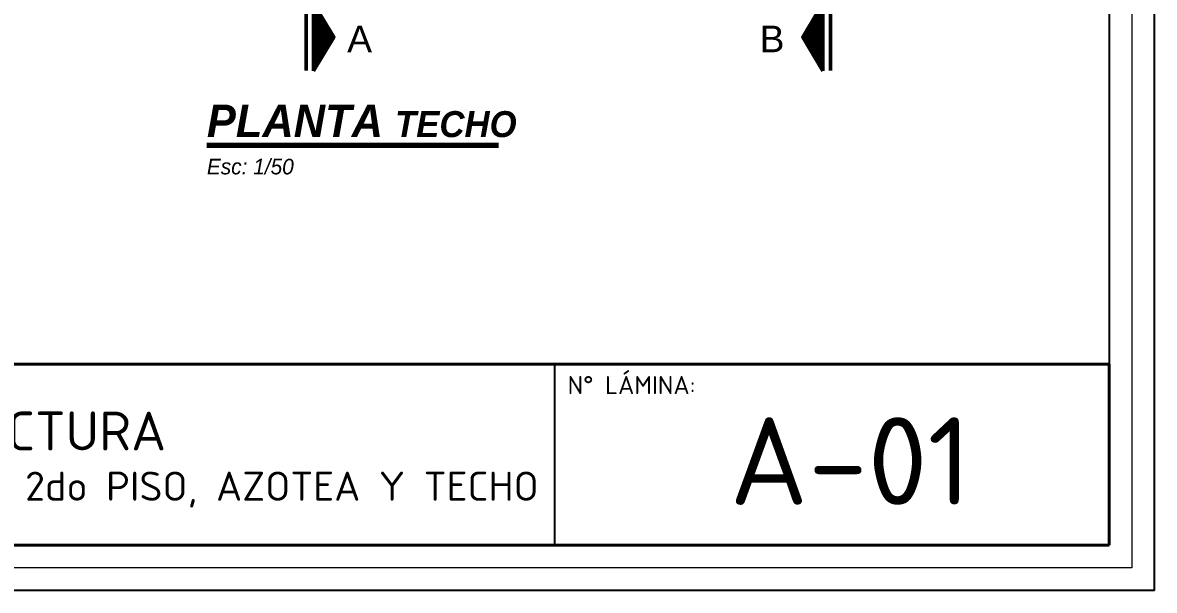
# Model space of a CAD drawing. Header units: millimetres. Extents: x 10610 to 10705, y -16613.7 to -16584.2.
# Drawn here: x 10643.94 to 10654.57, y -16613.7 to -16608.37 of the extents above; entities that cross this region are included whole.
import ezdxf
from ezdxf.enums import TextEntityAlignment as Align

# ---------------------------------------------------------------- set-up
doc = ezdxf.new("R2010")
doc.units = ezdxf.units.MM
doc.linetypes.add('DASHDOTX2', pattern=[50.8, 25.4, -12.7, 0, -12.7])
doc.layers.add('0.2', color=2, linetype='Continuous')
for name, color, linetype, lineweight in [('0.6', 252, 'Continuous', 50), ('P4', 144, 'Continuous', 40), ('P6', 255, 'Continuous', 20), ('Text. titulos .jlay', 10, 'Continuous', 70)]:
    doc.layers.add(name, color=color, linetype=linetype, lineweight=lineweight)
doc.styles.add('CENTURY JOSE TEXT', font='GOTHICI.TTF')
doc.styles.get("Standard").update_dxf_attribs({"font": 'arial.ttf'})
doc.styles.add('TEXTO PRINCIPAL', font='swissek.ttf', dxfattribs={"height": 0.15})

# ---------------------------------------------------------------- blocks, each defined once
blk = doc.blocks.new('HTRHTRHTR')
for p, q in [((4244.53, -165.78), (4244.53, 437.54)), ((4235.83, 428.85), (4235.83, -157.09)), ((3400.57, -122.31), (4235.83, -122.31)), ((4129.23, -122.31), (4129.23, -157.09)), ((4235.83, -157.09), (3400.57, -157.09)), ((3400.57, -157.09), (4235.83, -157.09)), ((4244.53, -165.78), (3391.88, -165.78))]:
    blk.add_line(p, q)
at = {"layer": 'P4', "color": 7}
for p, q in [((3400.57, -122.31), (4235.83, -122.31)), ((4235.83, -122.31), (4235.83, -157.09)), ((4235.83, -157.09), (3400.57, -157.09))]:
    blk.add_line(p, q, dxfattribs=at)
at = {"layer": 'P6', "color": 7}
for p, q in [((4240.18, 433.19), (4240.18, -161.44)), ((4240.18, -161.44), (3396.22, -161.44))]:
    blk.add_line(p, q, dxfattribs=at)
at = {"insert": (4131.75, -124.61), "char_height": 3.4774, "attachment_point": 1}
blk.add_mtext_dynamic_manual_height_columns('{\\fISOCPEUR|b0|i0|c0|p34;N° LÁMINA:}', width=41.0566, gutter_width=1.07, heights=[0], dxfattribs=at)
blk = doc.blocks.new('*X335')
at = {"color": 0}
for p, q in [((-18.3342, 8.794), (-18.3299, 8.7983)), ((-18.3819, 8.7144), (-18.3299, 8.7664)), ((-18.3766, 8.7232), (-18.3299, 8.77)), ((-18.3713, 8.7321), (-18.3299, 8.7735)), ((-18.366, 8.7409), (-18.3299, 8.777)), ((-18.3607, 8.7498), (-18.3299, 8.7806)), ((-18.3554, 8.7586), (-18.3299, 8.7841)), ((-18.3501, 8.7674), (-18.3299, 8.7877)), ((-18.3448, 8.7763), (-18.3299, 8.7912)), ((-18.3395, 8.7851), (-18.3299, 8.7947)), ((-18.3892, 8.7), (-18.3299, 8.7594)), ((-18.3879, 8.6978), (-18.3299, 8.7558)), ((-18.3872, 8.7056), (-18.3299, 8.7629)), ((-18.3866, 8.6956), (-18.3299, 8.7523)), ((-18.3853, 8.6934), (-18.3299, 8.7488)), ((-18.3839, 8.6912), (-18.3299, 8.7452)), ((-18.3826, 8.689), (-18.3299, 8.7417)), ((-18.3813, 8.6868), (-18.3299, 8.7382)), ((-18.3799, 8.6846), (-18.3299, 8.7346)), ((-18.3786, 8.6824), (-18.3299, 8.7311)), ((-18.3773, 8.6801), (-18.3299, 8.7276)), ((-18.376, 8.6779), (-18.3299, 8.724)), ((-18.3746, 8.6757), (-18.3299, 8.7205)), ((-18.3733, 8.6735), (-18.3299, 8.7169)), ((-18.372, 8.6713), (-18.3299, 8.7134)), ((-18.3707, 8.6691), (-18.3299, 8.7099)), ((-18.3693, 8.6669), (-18.3299, 8.7063)), ((-18.368, 8.6647), (-18.3299, 8.7028)), ((-18.3667, 8.6625), (-18.3299, 8.6993)), ((-18.3654, 8.6603), (-18.3299, 8.6957)), ((-18.364, 8.658), (-18.3299, 8.6922)), ((-18.3627, 8.6558), (-18.3299, 8.6887)), ((-18.3614, 8.6536), (-18.3299, 8.6851)), ((-18.3601, 8.6514), (-18.3299, 8.6816)), ((-18.3587, 8.6492), (-18.3299, 8.6781)), ((-18.3574, 8.647), (-18.3299, 8.6745)), ((-18.3561, 8.6448), (-18.3299, 8.671)), ((-18.3548, 8.6426), (-18.3299, 8.6674)), ((-18.3534, 8.6404), (-18.3299, 8.6639)), ((-18.3521, 8.6382), (-18.3299, 8.6604)), ((-18.3508, 8.6359), (-18.3299, 8.6568)), ((-18.3495, 8.6337), (-18.3299, 8.6533)), ((-18.3481, 8.6315), (-18.3299, 8.6498)), ((-18.3468, 8.6293), (-18.3299, 8.6462)), ((-18.3455, 8.6271), (-18.3299, 8.6427)), ((-18.3442, 8.6249), (-18.3299, 8.6392)), ((-18.3428, 8.6227), (-18.3299, 8.6356)), ((-18.3415, 8.6205), (-18.3299, 8.6321)), ((-18.3402, 8.6183), (-18.3299, 8.6286)), ((-18.3388, 8.6161), (-18.3299, 8.625)), ((-18.3375, 8.6139), (-18.3299, 8.6215)), ((-18.3362, 8.6116), (-18.3299, 8.6179)), ((-18.3349, 8.6094), (-18.3299, 8.6144)), ((-18.3335, 8.6072), (-18.3299, 8.6109)), ((-18.3322, 8.605), (-18.3299, 8.6073)), ((-18.3309, 8.6028), (-18.3299, 8.6038))]:
    blk.add_line(p, q, dxfattribs=at)
blk = doc.blocks.new('INDC')
at = {"layer": '0.6', "linetype": 'DASHDOTX2', "ltscale": 0.005}
blk.add_line((-0.0202, -0.0891), (-0.0202, 0.0893), dxfattribs=at)
at = {"layer": '0.6'}
blk.add_lwpolyline([(0, 0.0909), (0, -0.0909), (0.0545, 0)], close=True, dxfattribs=at)
at = {"xscale": -0.9085966123466278, "yscale": 0.9085966123466278, "zscale": 0.9085966123460401}
blk.add_blockref('*X335', (-16.6545, -7.9058), dxfattribs=at)
blk = doc.blocks.new('hjygfvdc')
at = {"layer": '0.6', "linetype": 'DASHDOTX2', "ltscale": 0.03}
for p, q in [((3030.343, 68.844), (3030.397, 92.839)), ((3035.269, 68.844), (3035.323, 92.839))]:
    blk.add_line(p, q, dxfattribs=at)
at = {"layer": '0.2', "yscale": 3.485268437144879, "zscale": 3.485268437144879, "rotation": 180}
for p, xscale in [((3030.414, 69.156), -3.485268437144879), ((3035.199, 69.156), 3.485268437144879)]:
    blk.add_blockref('INDC', p, dxfattribs=dict(at, xscale=xscale))
at = {"color": 252, "style": 'TEXTO PRINCIPAL'}
for s, p in [('A', (3030.846, 69.139)), ('B', (3034.721, 69.139))]:
    blk.add_text(s, height=0.25, dxfattribs=at).set_placement(p, align=Align.MIDDLE)

msp = doc.modelspace()

# ---------------------------------------------------------------- linework, layer by layer
at = {"layer": 'Text. titulos .jlay'}
msp.add_line((10645.666, -16609.521), (10648.407, -16609.521), dxfattribs=at)

# ---------------------------------------------------------------- block references
at = {"color": 251, "lineweight": 60, "xscale": 0.04888415461454044, "yscale": 0.04888415461454044, "zscale": 0.04888415461454044}
msp.add_blockref('HTRHTRHTR', (10447.078, -16605.598), dxfattribs=at)
at = {"lineweight": 70}
msp.add_blockref('hjygfvdc', (7616.255, -16677.663), dxfattribs=at)

# ---------------------------------------------------------------- texts
at = {"attachment_point": 1}
for s, width, insert, char_height in [('\\pxqc;{\\fISOCPEUR|b0|i0|c0|p34;ARQUITECTURA}', 10.72224, (10638.21, -16612.023), 0.3649), ('{\\fISOCPEUR|b1|i0|c0|p34;A-01}', 0.55404, (10650.577, -16612.077), 0.82101), ('\\pxqc;{\\fISOCPEUR|b0|i0|c0|p34;PLANTAS DE DISTRIBUCIÓN 1er, 2do PISO, AZOTEA Y TECHO }', 10.72224, (10638.21, -16612.587), 0.27367)]:
    msp.add_mtext_dynamic_manual_height_columns(s, width=width, gutter_width=0.0563, heights=[0], dxfattribs=dict(at, insert=insert, char_height=char_height))
at = {"layer": 'Text. titulos .jlay', "insert": (10645.666, -16609.798), "char_height": 0.3661, "width": 7.34693, "attachment_point": 7, "style": 'CENTURY JOSE TEXT'}
msp.add_mtext('{\\fCentury Gothic|b1|i1|c0|p34;\\H0.83333x;PLANTA \\H0.8x;TECHO\\P\\fCentury Gothic|b0|i1|c0|p34;\\H0.6x;Esc: 1/50}', dxfattribs=at)

doc.saveas('drawing.dxf')
